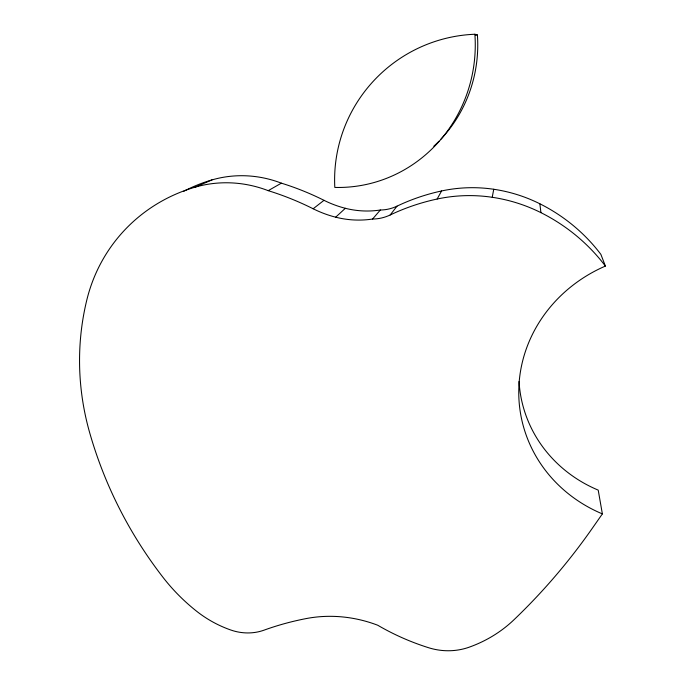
<?xml version="1.0" encoding="UTF-8"?>
<svg xmlns="http://www.w3.org/2000/svg" width="685" height="685" viewBox="0 0 685 685"><rect width="100%" height="100%" fill="white"/><g stroke="black" fill="none" stroke-linecap="round" stroke-linejoin="round"><path stroke-width="1.03" d="M195.114 187.168A117.298 111.415 46.7 0 1 268.203 190.661A276.843 255.659 36.4 0 1 313.156 208.771A116.45 113.427 86.9 0 0 335.676 217.188A97.244 94.958 83 0 0 372.563 219.046A42.975 42.359 71 0 0 390.159 214.987A209.918 200.217 8.3 0 1 437.141 199.027A149.844 144.852 8 0 1 492.224 197.289L493.748 189.265A148.739 144.055 7.2 0 1 539.857 203.787A172.637 166.515 10.1 0 1 600.873 254.375L605.394 266.071A145.537 135.895 -9 0 0 518.768 390.758A145.537 135.895 -9 0 0 602.372 513.896L592.902 527.433A704.933 642.513 63.5 0 1 513.99 619.745A133.198 123.197 17 0 1 469.148 647.197A59.912 54.569 14.9 0 1 428.639 647.736A238.44 225.159 8.1 0 1 377.743 625.242A119.849 105.439 20.8 0 0 306.246 618.564A279.608 237.952 18.2 0 0 264.076 630.149A48.566 43.823 28.2 0 1 230.742 629.995A108.264 99.017 28.8 0 1 196.467 611.114A187.707 174.692 27.2 0 1 162.919 577.224A450.182 434.127 0.3 0 1 89.709 432.817A275.267 263.057 27.8 0 1 86.849 299.842A171.901 162.739 40.2 0 1 195.114 187.168L211.973 179.915A111.321 106.209 47.4 0 1 281.372 183.16A263.186 244.519 36.6 0 1 323.996 200.32A110.268 107.468 89.1 0 0 345.351 208.291A92.115 90 85.6 0 0 380.338 210.012A40.732 40.184 75.5 0 0 397.035 206.142A199.112 190.653 7.3 0 1 441.577 190.961A142.086 137.788 6.6 0 1 493.748 189.265M437.141 199.027L441.577 190.961M390.159 214.987L397.035 206.142M372.563 219.046L380.338 210.012M335.676 217.188L345.351 208.291M313.156 208.771L323.996 200.32M268.203 190.661L281.372 183.16M474.893 34.25A142.822 137.18 89 0 1 334.811 187.425A145.006 143.345 -41 0 1 474.893 34.25L477.402 34.952A135.108 129.919 -89.6 0 1 441.054 139.029M602.372 513.896L598.21 490.117A137.805 129.191 -10 0 1 519.05 381.468M539.857 203.787L540.936 212.65A182.022 174.915 11.2 0 1 605.394 266.071M492.224 197.289A156.856 151.411 8.5 0 1 540.936 212.65M475.347 35.046A137.437 135.707 -43.9 0 1 477.402 34.952M438.939 141.247A135.108 129.919 -89.6 0 1 433.802 146.222M183.648 191.346A163.218 155.264 40.6 0 1 211.973 179.915"/></g></svg>
